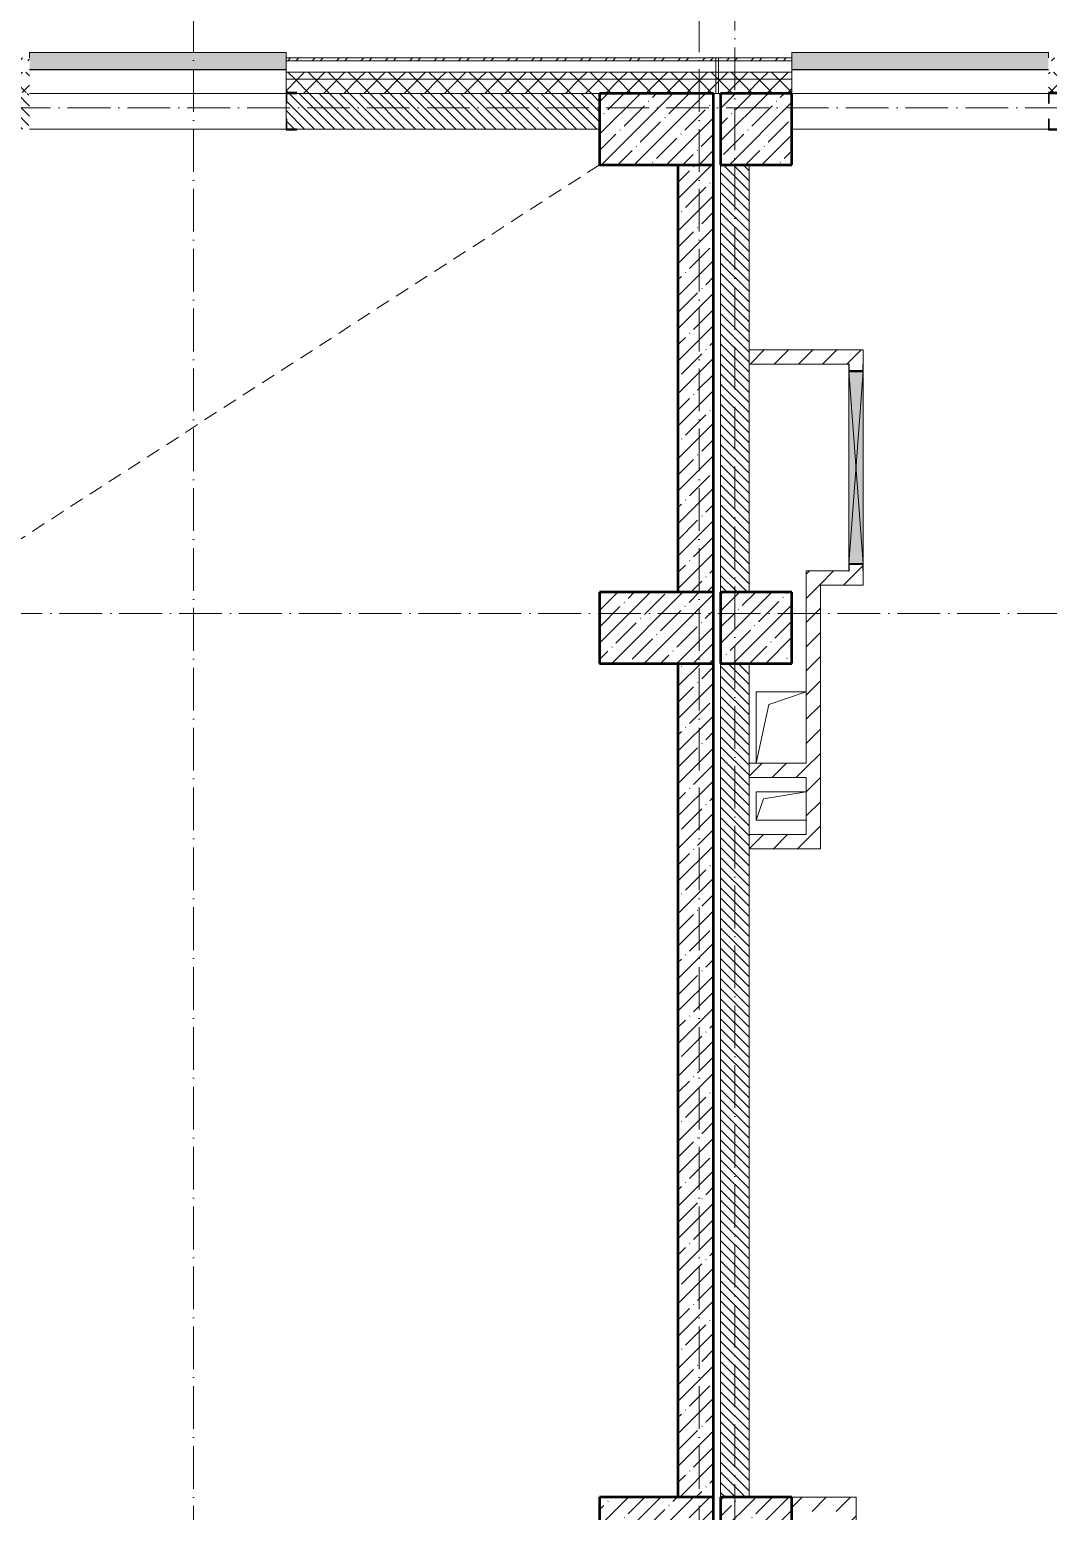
# Model space of a CAD drawing. Header units: millimetres. Extents: x -136833 to 49383, y -8033 to 344618.
# Drawn here: x -61534 to -54384, y 321528 to 331926 of the extents above; entities that cross this region are included whole.
import ezdxf

# ---------------------------------------------------------------- set-up
doc = ezdxf.new("R2010")
doc.units = ezdxf.units.MM
doc.linetypes.add('200_ШТРИХ_ш1п0_6_', pattern=[160, 100, -60])
doc.linetypes.add('50_200_ШТРИХ_1Т_ш5_п1_п1_', pattern=[700, 500, -100, 0, -100])
for name, color, linetype, lineweight in [('A-DETL-____-OTLN-3', 7, '200_ШТРИХ_ш1п0_6_', 9), ('A-DETL-GENF-OTLN', 7, 'Continuous', 9), ('A-FLOR-____-OTLN', 7, 'Continuous', 9), ('A-GENM-____-MCUT', 7, 'Continuous', 25), ('A-GENM-____-OTLN', 7, 'Continuous', 9), ('A-GENM-____-OTLN-1', 7, 'Continuous', 25), ('A-GLAZ-____-OTLN', 7, 'Continuous', 9), ('A-WALL-____-MCUT', 7, 'Continuous', 13), ('A-WALL-____-MCUT-1', 7, 'Continuous', 9), ('A-WALL-____-MCUT-2', 7, 'Continuous', 50), ('A-WALL-____-OTLN', 7, 'Continuous', 9), ('A-WALL-____-PATT-1', 7, 'Continuous', 9), ('A-WALL-FNSH-MCUT-1', 7, 'Continuous', 9), ('S-COLS-____-MCUT', 7, 'Continuous', 50), ('S-COLS-____-OTLN', 7, 'Continuous', 9), ('S-GRID-____-OTLN-1', 7, '50_200_ШТРИХ_1Т_ш5_п1_п1_', 9)]:
    doc.layers.add(name, color=color, linetype=linetype, lineweight=lineweight)
doc.layers.add('A-GLAZ-____-OTLN-1', color=7, linetype='Continuous', lineweight=9, true_color=0xc0c0c0)
pattern_1 = [(45, (-131434.41, 245796.49), (-70.71068, 70.71068), []), (135, (-131434.41, 245796.49), (-70.71068, -70.71068), [])]
pattern_2 = [(45, (-131434.41, 245796.49), (-114.04925, 114.04925), []), (45, (-131320.36, 245796.49), (-114.04925, 114.04925), [201.612, -40.322, 3.353, -36.97])]
pattern_3 = [(45, (-131434.41, 245796.49), (-85.53659, 85.53659), []), (45, (-131377.39, 245796.49), (-85.53659, 85.53659), [])]
pattern_4 = [(135, (-131434.413, 245796.486), (-35.35534, -35.35534), [])]
pattern_5 = [(45, (-131434.41, 245796.49), (-84.85281, 84.85281), [])]

# ---------------------------------------------------------------- blocks, each defined once
blk = doc.blocks.new('BSC_Колонна _Прямоугольная - 500х800-V81-АР1_План отверстий 2 этажа в осях 1-64_Ю-ЯЯ')
at = {"layer": 'S-COLS-____-OTLN'}
h = blk.add_hatch(dxfattribs=at)
h.set_pattern_fill('FP_94', color=256, style=0, pattern_type=2)
h.set_pattern_definition([(315, (-85431.04, 74300), (114.04925, 114.04925), []), (315, (-85431.04, 74185.95), (114.04925, 114.04925), [201.613, -40.323, 3.353, -36.97])])
h.paths.add_polyline_path([(-250, 400), (-250, -400), (250, -400), (250, 400)], flags=0)
at = {"layer": 'S-COLS-____-MCUT'}
for p, q in [((250, 400), (-250, 400)), ((-250, 400), (-250, -400)), ((250, -400), (250, 400)), ((-250, -400), (250, -400))]:
    blk.add_line(p, q, dxfattribs=at)
blk = doc.blocks.new('BSC_Колонна _Прямоугольная - 500х800-V82-АР1_План отверстий 2 этажа в осях 1-64_Ю-ЯЯ')
at = {"layer": 'S-COLS-____-OTLN'}
h = blk.add_hatch(dxfattribs=at)
h.set_pattern_fill('FP_95', color=256, style=0, pattern_type=2)
h.set_pattern_definition([(315, (-81931.04, 74300), (114.04925, 114.04925), []), (315, (-81931.04, 74185.95), (114.04925, 114.04925), [201.613, -40.323, 3.353, -36.97])])
h.paths.add_polyline_path([(-250, 400), (-250, -400), (250, -400), (250, 400)], flags=0)
at = {"layer": 'S-COLS-____-MCUT'}
for p, q in [((250, 400), (-250, 400)), ((-250, 400), (-250, -400)), ((250, -400), (250, 400)), ((-250, -400), (250, -400))]:
    blk.add_line(p, q, dxfattribs=at)
blk = doc.blocks.new('BSC_Колонна _Прямоугольная - 500х800-V83-АР1_План отверстий 2 этажа в осях 1-64_Ю-ЯЯ')
at = {"layer": 'S-COLS-____-OTLN'}
h = blk.add_hatch(dxfattribs=at)
h.set_pattern_fill('FP_96', color=256, style=0, pattern_type=2)
h.set_pattern_definition([(315, (-75581.04, 74300), (114.04925, 114.04925), []), (315, (-75581.04, 74185.95), (114.04925, 114.04925), [201.613, -40.323, 3.353, -36.97])])
h.paths.add_polyline_path([(-250, 400), (-250, -400), (250, -400), (250, 400)], flags=0)
at = {"layer": 'S-COLS-____-MCUT'}
for p, q in [((250, 400), (-250, 400)), ((-250, 400), (-250, -400)), ((250, -400), (250, 400)), ((-250, -400), (250, -400))]:
    blk.add_line(p, q, dxfattribs=at)
blk = doc.blocks.new('BSC_Колонна _Прямоугольная - 500х500-V92-АР1_План отверстий 2 этажа в осях 1-64_Ю-ЯЯ')
at = {"layer": 'S-COLS-____-OTLN'}
h = blk.add_hatch(dxfattribs=at)
h.set_pattern_fill('FP_105', color=256, style=0, pattern_type=2)
h.set_pattern_definition([(45, (-75000, -85431.04), (-114.04925, 114.04925), []), (45, (-74885.95, -85431.04), (-114.04925, 114.04925), [201.613, -40.323, 3.353, -36.97])])
h.paths.add_polyline_path([(-250, -250), (250, -250), (250, 250), (-250, 250)], flags=0)
at = {"layer": 'S-COLS-____-MCUT'}
for p, q in [((250, 250), (-250, 250)), ((-250, 250), (-250, -250)), ((250, -250), (250, 250)), ((-250, -250), (250, -250))]:
    blk.add_line(p, q, dxfattribs=at)
blk = doc.blocks.new('BSC_Колонна _Прямоугольная - 500х500-V93-АР1_План отверстий 2 этажа в осях 1-64_Ю-ЯЯ')
at = {"layer": 'S-COLS-____-OTLN'}
h = blk.add_hatch(dxfattribs=at)
h.set_pattern_fill('FP_106', color=256, style=0, pattern_type=2)
h.set_pattern_definition([(45, (-75000, -75581.04), (-114.04925, 114.04925), []), (45, (-74885.95, -75581.04), (-114.04925, 114.04925), [201.613, -40.323, 3.353, -36.97])])
h.paths.add_polyline_path([(-250, -250), (250, -250), (250, 250), (-250, 250)], flags=0)
at = {"layer": 'S-COLS-____-MCUT'}
for p, q in [((250, 250), (-250, 250)), ((-250, 250), (-250, -250)), ((250, -250), (250, 250)), ((-250, -250), (250, -250))]:
    blk.add_line(p, q, dxfattribs=at)
blk = doc.blocks.new('Фахверк_СКБ_Уголок - 250_2700-27497298-АР1_План отверстий 2 этажа в осях 1-64_Ю-ЯЯ')
at = {"layer": 'A-GENM-____-MCUT'}
for p, q in [((200, 181), (125, 181)), ((125, 181), (125, 106)), ((125, 106), (131, 106)), ((131, 106), (131, 175)), ((131, 175), (200, 175)), ((200, 175), (200, 181)), ((131, -6), (125, -6)), ((125, -6), (125, -81)), ((125, -81), (200, -81)), ((131, -75), (131, -6)), ((200, -75), (131, -75)), ((200, -81), (200, -75))]:
    blk.add_line(p, q, dxfattribs=at)
blk = doc.blocks.new('AR_Отверстие прямоугольное _в плите_ - AR_Отверстие прямоугольное _в плите_-V179-АР1_План отверстий 2 этажа в осях 1-64_Ю-ЯЯ')
at = {"layer": 'A-GENM-____-OTLN'}
for p, q in [((175, 250), (-175, 250)), ((-175, 250), (-175, -250)), ((-87, 163), (175, 250)), ((-175, -250), (-87, 163))]:
    blk.add_line(p, q, dxfattribs=at)
blk = doc.blocks.new('AR_Отверстие прямоугольное _в плите_ - AR_Отверстие прямоугольное _в плите_-30552592-АР1_План отверстий 2 этажа в осях 1-64_Ю-ЯЯ')
at = {"layer": 'A-GENM-____-OTLN'}
for p, q in [((175, 100), (-175, 100)), ((-175, 100), (-175, -100)), ((-175, -100), (-125, 50)), ((-125, 50), (175, 100)), ((-175, -100), (175, -100))]:
    blk.add_line(p, q, dxfattribs=at)
blk = doc.blocks.new('Отлив_СКБ - Отлив витража_120_НВФ-31885689-АР1_План отверстий 2 этажа в осях 1-64_Ю-ЯЯ')
at = {"layer": 'A-GLAZ-____-OTLN-1'}
for points in [[(1800, 2), (1800, 120), (0, 120), (0, 2), (737, 2)], [(1800, 0), (1800, 2), (0, 2), (0, 0), (737, 0)]]:
    blk.add_hatch(color=256, dxfattribs=at).paths.add_polyline_path(points, flags=0)
at = {"layer": 'A-GLAZ-____-OTLN'}
for p, q in [((0, 83), (0, 120)), ((1800, 120), (0, 120)), ((1800, 120), (1800, 83)), ((0, 2), (1800, 2)), ((1800, 0), (0, 0))]:
    blk.add_line(p, q, dxfattribs=at)
blk = doc.blocks.new('Стены 2 - Стены 4-31194547-АР1_План отверстий 2 этажа в осях 1-64_Ю-ЯЯ')
at = {"layer": 'A-WALL-____-MCUT'}
for p, q in [((-1799, 41030), (-1799, 41010)), ((-1549, 41030), (-1799, 41030)), ((-1799, 41010), (-1549, 41010)), ((-1549, 41010), (-1549, 41030))]:
    blk.add_line(p, q, dxfattribs=at)
blk = doc.blocks.new('AR_Отверстие прямоугольное _в стене_ - AR_Отверстие прямоугольное _в стене__ОВ-36825274-АР1_План отверстий 2 этажа в осях 1-64_Ю-ЯЯ')
at = {"layer": 'A-GLAZ-____-OTLN'}
blk.add_hatch(color=256, dxfattribs=at).paths.add_polyline_path([(675, -50), (675, 50), (-675, 50), (-675, -50), (1, -50)], flags=0)
at = {"layer": 'A-DETL-GENF-OTLN'}
for p, q in [((-675, 50), (675, 50)), ((675, 50), (-675, -50)), ((-675, 50), (675, -50)), ((675, 50), (-675, 50)), ((675, -50), (-675, -50)), ((-675, -50), (675, -50))]:
    blk.add_line(p, q, dxfattribs=at)
blk = doc.blocks.new('154_Фахверк_СКБ_Швеллер - Тип_100_3960-28318856-АР1_План отверстий 2 этажа в осях 1-64_Ю-ЯЯ')
at = {"layer": 'A-GENM-____-MCUT'}
for p, q in [((175, 50), (125, 50)), ((125, 50), (125, -50)), ((128, 47), (175, 47)), ((128, -47), (128, 47)), ((175, 47), (175, 50)), ((125, -50), (175, -50)), ((175, -47), (128, -47)), ((175, -50), (175, -47))]:
    blk.add_line(p, q, dxfattribs=at)
blk = doc.blocks.new('3эт')
at = {"layer": 'S-GRID-____-OTLN-1', "color": 251, "ltscale": 0.6, "true_color": 0x636466}
for p, q in [((354820.7, 4029.4), (354820.7, -46882.4)), ((358370.7, 4029.4), (358370.7, -46592.2)), ((358620.7, 3761.2), (358620.7, -46882.4)), ((387845.1, -1282.4), (279101.9, -1282.4)), ((279101.9, -4832.4), (387845.1, -4832.4))]:
    blk.add_line(p, q, dxfattribs=at)

msp = doc.modelspace()

# ---------------------------------------------------------------- hatches: boundary and pattern name
at = {"layer": 'A-WALL-____-PATT-1'}
h = msp.add_hatch(dxfattribs=at)
h.set_pattern_fill('FP_3', color=256, style=0, pattern_type=2)
h.set_pattern_definition(pattern_3)
h.paths.add_polyline_path([(-56719.4, 331707.5), (-56719.4, 331727.5), (-59734.4, 331727.5), (-59734.4, 331707.5), (-57214.6, 331707.5)], flags=0)
h.paths.add_polyline_path([(-61534.4, 331707.5), (-61534.4, 331727.5), (-62734.4, 331727.5), (-62734.4, 331707.5)], flags=0)
h.paths.add_polyline_path([(-64534.4, 331707.5), (-64534.4, 331727.5), (-65734.4, 331727.5), (-65734.4, 331707.5)], flags=0)
h.paths.add_polyline_path([(-67534.4, 331707.5), (-67534.4, 331727.5), (-68784.4, 331727.5), (-68784.4, 331707.5), (-67819.6, 331707.5)], flags=0)
h.paths.add_polyline_path([(-70584.4, 331707.5), (-70584.4, 331727.5), (-71784.4, 331727.5), (-71784.4, 331707.5), (-71354.6, 331707.5)], flags=0)
h.paths.add_polyline_path([(-74005.8, 331707.5), (-73584.4, 331707.5), (-73584.4, 331727.5), (-74784.4, 331727.5), (-74784.4, 331707.5)], flags=0)
h.paths.add_polyline_path([(-79584.4, 331707.5), (-79584.4, 331727.5), (-81249.4, 331727.5), (-81249.4, 331707.5), (-80192.1, 331707.5)], flags=0)
h.paths.add_polyline_path([(-76584.4, 331707.5), (-76584.4, 331727.5), (-77784.4, 331727.5), (-77784.4, 331707.5)], flags=0)
h = msp.add_hatch(dxfattribs=at)
h.set_pattern_fill('FP_3', color=256, style=0, pattern_type=2)
h.set_pattern_definition(pattern_3)
h.paths.add_polyline_path([(-44842.1, 331707.5), (-44484.4, 331707.5), (-44484.4, 331727.5), (-45609.4, 331727.5), (-45609.4, 331707.5)], flags=0)
h.paths.add_polyline_path([(-42424.4, 331707.5), (-42424.4, 331727.5), (-42684.4, 331727.5), (-42684.4, 331707.5)], flags=0)
h.paths.add_polyline_path([(-47409.4, 331707.5), (-47409.4, 331727.5), (-48534.4, 331727.5), (-48534.4, 331707.5), (-47493.3, 331707.5)], flags=0)
h.paths.add_polyline_path([(-53184.4, 331707.5), (-53184.4, 331727.5), (-54384.4, 331727.5), (-54384.4, 331707.5), (-53679.6, 331707.5)], flags=0)
h.paths.add_polyline_path([(-56699.4, 331707.5), (-56184.4, 331707.5), (-56184.4, 331727.5), (-56699.4, 331727.5)], flags=0)
h = msp.add_hatch(dxfattribs=at)
h.set_pattern_fill('FP_1', color=256, style=0, pattern_type=2)
h.set_pattern_definition(pattern_1)
h.paths.add_polyline_path([(-30084.4, 331577.5), (-30034.4, 331577.5), (-30034.4, 331627.5), (-36934.4, 331627.5), (-36934.4, 331577.5), (-32469.6, 331577.5)], flags=0)
h.paths.add_polyline_path([(-42190.8, 331577.5), (-41484.4, 331577.5), (-41484.4, 331627.5), (-42684.4, 331627.5), (-42684.4, 331577.5)], flags=0)
h.paths.add_polyline_path([(-39684.4, 331577.5), (-37934.4, 331577.5), (-37934.4, 331627.5), (-39684.4, 331627.5)], flags=0)
h.paths.add_polyline_path([(-44484.4, 331577.5), (-44484.4, 331627.5), (-45609.4, 331627.5), (-45609.4, 331577.5), (-44842.1, 331577.5)], flags=0)
h.paths.add_polyline_path([(-47409.4, 331577.5), (-47409.4, 331627.5), (-48534.4, 331627.5), (-48534.4, 331577.5), (-47493.3, 331577.5)], flags=0)
h.paths.add_polyline_path([(-54384.4, 331577.5), (-53184.4, 331577.5), (-53184.4, 331627.5), (-54384.4, 331627.5)], flags=0)
h.paths.add_polyline_path([(-56184.4, 331577.5), (-56184.4, 331627.5), (-59734.4, 331627.5), (-59734.4, 331577.5), (-57214.6, 331577.5)], flags=0)
h.paths.add_polyline_path([(-61534.4, 331577.5), (-61534.4, 331627.5), (-62734.4, 331627.5), (-62734.4, 331577.5)], flags=0)
h.paths.add_polyline_path([(-64534.4, 331577.5), (-64534.4, 331627.5), (-65734.4, 331627.5), (-65734.4, 331577.5)], flags=0)
h.paths.add_polyline_path([(-67534.4, 331577.5), (-67534.4, 331627.5), (-68784.4, 331627.5), (-68784.4, 331577.5), (-67819.6, 331577.5)], flags=0)
h.paths.add_polyline_path([(-71354.6, 331577.5), (-70584.4, 331577.5), (-70584.4, 331627.5), (-71784.4, 331627.5), (-71784.4, 331577.5)], flags=0)
h.paths.add_polyline_path([(-73584.4, 331577.5), (-73584.4, 331627.5), (-74784.4, 331627.5), (-74784.4, 331577.5), (-74005.8, 331577.5)], flags=0)
h.paths.add_polyline_path([(-76584.4, 331577.5), (-76584.4, 331627.5), (-77784.4, 331627.5), (-77784.4, 331577.5)], flags=0)
h.paths.add_polyline_path([(-80192.1, 331577.5), (-79584.4, 331577.5), (-79584.4, 331627.5), (-81234.4, 331627.5), (-81234.4, 331577.5), (-81075.8, 331577.5)], flags=0)
h = msp.add_hatch(dxfattribs=at)
h.set_pattern_fill('FP_1', color=256, style=0, pattern_type=2)
h.set_pattern_definition(pattern_1)
h.paths.add_polyline_path([(-30184.4, 331477.5), (-30084.4, 331477.5), (-30084.4, 331577.5), (-36934.4, 331577.5), (-36934.4, 331477.5), (-32469.6, 331477.5)], flags=0)
h.paths.add_polyline_path([(-38434.4, 331477.5), (-37934.4, 331477.5), (-37934.4, 331577.5), (-39684.4, 331577.5), (-39684.4, 331483.5), (-39609.4, 331483.5), (-39609.4, 331477.5), (-39539.6, 331477.5)], flags=0)
h.paths.add_polyline_path([(-42190.8, 331477.5), (-41559.4, 331477.5), (-41559.4, 331483.5), (-41484.4, 331483.5), (-41484.4, 331577.5), (-42684.4, 331577.5), (-42684.4, 331477.5)], flags=0)
h.paths.add_polyline_path([(-44842.1, 331477.5), (-44559.4, 331477.5), (-44559.4, 331483.5), (-44484.4, 331483.5), (-44484.4, 331577.5), (-45609.4, 331577.5), (-45609.4, 331483.5), (-45534.4, 331483.5), (-45534.4, 331477.5)], flags=0)
h.paths.add_polyline_path([(-47493.3, 331477.5), (-47484.4, 331477.5), (-47484.4, 331483.5), (-47409.4, 331483.5), (-47409.4, 331577.5), (-48534.4, 331577.5), (-48534.4, 331477.5), (-48034.4, 331477.5)], flags=0)
h.paths.add_polyline_path([(-53934.4, 331477.5), (-53259.4, 331477.5), (-53259.4, 331483.5), (-53184.4, 331483.5), (-53184.4, 331577.5), (-54384.4, 331577.5), (-54384.4, 331483.5), (-54309.4, 331483.5), (-54309.4, 331477.5)], flags=0)
h.paths.add_polyline_path([(-56184.4, 331477.5), (-56184.4, 331577.5), (-59734.4, 331577.5), (-59734.4, 331483.5), (-59659.4, 331483.5), (-59659.4, 331477.5), (-56684.4, 331477.5)], flags=0)
h.paths.add_polyline_path([(-62734.4, 331477.5), (-61609.4, 331477.5), (-61609.4, 331483.5), (-61534.4, 331483.5), (-61534.4, 331577.5), (-62734.4, 331577.5)], flags=0)
h.paths.add_polyline_path([(-65659.4, 331477.5), (-64609.4, 331477.5), (-64609.4, 331483.5), (-64534.4, 331483.5), (-64534.4, 331577.5), (-65734.4, 331577.5), (-65734.4, 331483.5), (-65659.4, 331483.5)], flags=0)
h.paths.add_polyline_path([(-67609.4, 331477.5), (-67609.4, 331483.5), (-67534.4, 331483.5), (-67534.4, 331577.5), (-68784.4, 331577.5), (-68784.4, 331483.5), (-68709.4, 331483.5), (-68709.4, 331477.5), (-67819.6, 331477.5)], flags=0)
h.paths.add_polyline_path([(-70659.4, 331477.5), (-70659.4, 331483.5), (-70584.4, 331483.5), (-70584.4, 331577.5), (-71784.4, 331577.5), (-71784.4, 331483.5), (-71709.4, 331483.5), (-71709.4, 331477.5), (-71354.6, 331477.5)], flags=0)
h.paths.add_polyline_path([(-73659.4, 331477.5), (-73659.4, 331483.5), (-73584.4, 331483.5), (-73584.4, 331577.5), (-74784.4, 331577.5), (-74784.4, 331483.5), (-74709.4, 331483.5), (-74709.4, 331477.5), (-74005.8, 331477.5)], flags=0)
h.paths.add_polyline_path([(-77709.4, 331477.5), (-76659.4, 331477.5), (-76659.4, 331483.5), (-76584.4, 331483.5), (-76584.4, 331577.5), (-77784.4, 331577.5), (-77784.4, 331483.5), (-77709.4, 331483.5)], flags=0)
h.paths.add_polyline_path([(-79659.4, 331477.5), (-79659.4, 331483.5), (-79584.4, 331483.5), (-79584.4, 331577.5), (-81234.4, 331577.5), (-81234.4, 331477.5), (-80192.1, 331477.5)], flags=0)
h = msp.add_hatch(dxfattribs=at)
h.set_pattern_fill('FP_6', color=256, style=0, pattern_type=2)
h.set_pattern_definition(pattern_4)
h.paths.add_polyline_path([(-57534.4, 331227.5), (-57534.4, 331477.5), (-59728.4, 331477.5), (-59728.4, 331408.5), (-59734.4, 331408.5), (-59734.4, 331296.5), (-59728.4, 331296.5), (-59728.4, 331227.5), (-59659.4, 331227.5)], flags=0)
h.paths.add_polyline_path([(-61609.4, 331227.5), (-61540.4, 331227.5), (-61540.4, 331296.5), (-61534.4, 331296.5), (-61534.4, 331408.5), (-61540.4, 331408.5), (-61540.4, 331477.5), (-62234.4, 331477.5), (-62234.4, 331227.5)], flags=0)
h = msp.add_hatch(dxfattribs=at)
h.set_pattern_fill('FP_13', color=256, style=0, pattern_type=2)
h.set_pattern_definition(pattern_2)
h.paths.add_polyline_path([(-56734.4, 327977.5), (-56734.4, 330977.5), (-56984.4, 330977.5), (-56984.4, 327977.5)], flags=0)
h = msp.add_hatch(dxfattribs=at)
h.set_pattern_fill('FP_6', color=256, style=0, pattern_type=2)
h.set_pattern_definition(pattern_4)
h.paths.add_polyline_path([(-56484.4, 327977.5), (-56484.4, 330977.5), (-56684.4, 330977.5), (-56684.4, 327977.5)], flags=0)
h = msp.add_hatch(dxfattribs=at)
h.set_pattern_fill('FP_4', color=256, style=0, pattern_type=2)
h.set_pattern_definition(pattern_5)
h.paths.add_polyline_path([(-55784.4, 329577.5), (-55784.4, 329677.5), (-56484.4, 329677.5), (-56484.4, 329577.5)], flags=0)
h = msp.add_hatch(dxfattribs=at)
h.set_pattern_fill('FP_4', color=256, style=0, pattern_type=2)
h.set_pattern_definition(pattern_5)
h.paths.add_polyline_path([(-55687.4, 328027.5), (-55684.4, 328027.5), (-55684.4, 328127.5), (-55687.4, 328127.5), (-55687.4, 328174.5), (-55781.4, 328174), (-55781.4, 328127.5), (-55784.4, 328127.5), (-55784.4, 328027.5), (-55781.4, 328027.5)], flags=0)
h.paths.add_polyline_path([(-55693.9, 329530.5), (-55687.4, 329530.5), (-55687.4, 329577.5), (-55684.4, 329577.5), (-55684.4, 329677.5), (-55784.4, 329677.5), (-55784.4, 329577.5), (-55781.4, 329577.5), (-55781.4, 329530.5)], flags=0)
h = msp.add_hatch(dxfattribs=at)
h.set_pattern_fill('FP_4', color=256, style=0, pattern_type=2)
h.set_pattern_definition(pattern_5)
h.paths.add_polyline_path([(-55984.4, 326277.5), (-55984.4, 328127.5), (-56084.4, 328127.5), (-56084.4, 326277.5)], flags=0)
h = msp.add_hatch(dxfattribs=at)
h.set_pattern_fill('FP_4', color=256, style=0, pattern_type=2)
h.set_pattern_definition(pattern_5)
h.paths.add_polyline_path([(-55784.4, 328027.5), (-55784.4, 328127.5), (-55984.4, 328127.5), (-55984.4, 328027.5)], flags=0)
h = msp.add_hatch(dxfattribs=at)
h.set_pattern_fill('FP_13', color=256, style=0, pattern_type=2)
h.set_pattern_definition(pattern_2)
h.paths.add_polyline_path([(-56984.4, 321627.5), (-56734.4, 321627.5), (-56734.4, 327477.5), (-56984.4, 327477.5), (-56984.4, 322394)], flags=0)
h = msp.add_hatch(dxfattribs=at)
h.set_pattern_fill('FP_6', color=256, style=0, pattern_type=2)
h.set_pattern_definition(pattern_4)
h.paths.add_polyline_path([(-56684.4, 321627.5), (-56484.4, 321627.5), (-56484.4, 327477.5), (-56684.4, 327477.5), (-56684.4, 322394)], flags=0)
h = msp.add_hatch(dxfattribs=at)
h.set_pattern_fill('FP_4', color=256, style=0, pattern_type=2)
h.set_pattern_definition(pattern_5)
h.paths.add_polyline_path([(-56084.4, 326677.5), (-56084.4, 326777.5), (-56484.4, 326777.5), (-56484.4, 326677.5)], flags=0)
h = msp.add_hatch(dxfattribs=at)
h.set_pattern_fill('FP_4', color=256, style=0, pattern_type=2)
h.set_pattern_definition(pattern_5)
h.paths.add_polyline_path([(-56484.4, 326177.5), (-55984.4, 326177.5), (-55984.4, 326277.5), (-56484.4, 326277.5)], flags=0)
h = msp.add_hatch(dxfattribs=at)
h.set_pattern_fill('FP_4', color=256, style=0, pattern_type=2)
h.set_pattern_definition(pattern_5)
h.paths.add_polyline_path([(-55834.4, 321527.5), (-55834.4, 321627.5), (-56184.4, 321627.5), (-56184.4, 321527.5)], flags=0)
h = msp.add_hatch(dxfattribs=at)
h.set_pattern_fill('FP_4', color=256, style=0, pattern_type=2)
h.set_pattern_definition(pattern_5)
h.paths.add_polyline_path([(-55834.4, 319727.5), (-55734.4, 319727.5), (-55734.4, 321627.5), (-55834.4, 321627.5), (-55834.4, 319827.5)], flags=0)
at = {"layer": 'S-COLS-____-OTLN'}
h = msp.add_hatch(dxfattribs=at)
h.set_pattern_fill('FP_13', color=256, style=0, pattern_type=2)
h.set_pattern_definition(pattern_2)
h.paths.add_polyline_path([(-56184.4, 327477.5), (-56184.4, 327977.5), (-56684.4, 327977.5), (-56684.4, 327477.5)], flags=0)

# ---------------------------------------------------------------- linework, layer by layer
at = {"layer": 'A-DETL-____-OTLN-3'}
msp.add_line((-57534.4, 330977.5), (-80434.4, 316177.5), dxfattribs=at)
at = {"layer": 'A-FLOR-____-OTLN'}
for p, q in [((-56434.4, 327277.5), (-56084.4, 327277.5)), ((-56434.4, 326777.5), (-56434.4, 327277.5)), ((-56434.4, 326577.5), (-56084.4, 326577.5)), ((-56434.4, 326377.5), (-56434.4, 326577.5)), ((-56084.4, 326377.5), (-56434.4, 326377.5))]:
    msp.add_line(p, q, dxfattribs=at)
at = {"layer": 'A-WALL-____-MCUT'}
for p, q in [((-59734.4, 331707.5), (-59734.4, 331483.5)), ((-56184.4, 331707.5), (-59734.4, 331707.5)), ((-59734.4, 331707.5), (-56719.4, 331707.5)), ((-56699.4, 331707.5), (-56184.4, 331707.5)), ((-56184.4, 331477.5), (-56184.4, 331707.5)), ((-59734.4, 331408.5), (-59734.4, 331296.5)), ((-59659.4, 331477.5), (-57534.4, 331477.5)), ((-57534.4, 331477.5), (-59659.4, 331477.5)), ((-56734.4, 331477.5), (-56684.4, 331477.5)), ((-59659.4, 331227.5), (-57534.4, 331227.5)), ((-56684.4, 330977.5), (-56684.4, 327977.5)), ((-56484.4, 327977.5), (-56484.4, 330977.5)), ((-56684.4, 327977.5), (-56484.4, 327977.5)), ((-56684.4, 327477.5), (-56684.4, 321627.5)), ((-56484.4, 327477.5), (-56684.4, 327477.5)), ((-56484.4, 321627.5), (-56484.4, 327477.5))]:
    msp.add_line(p, q, dxfattribs=at)
at = {"layer": 'A-WALL-____-MCUT-1'}
for p, q in [((-56184.4, 331627.5), (-59734.4, 331627.5)), ((-56184.4, 331577.5), (-59734.4, 331577.5))]:
    msp.add_line(p, q, dxfattribs=at)
at = {"layer": 'A-WALL-____-MCUT-2'}
for p, q in [((-56984.4, 330977.5), (-56984.4, 327977.5)), ((-56734.4, 327977.5), (-56734.4, 330977.5)), ((-56984.4, 327477.5), (-56984.4, 321627.5)), ((-56734.4, 321627.5), (-56734.4, 327477.5))]:
    msp.add_line(p, q, dxfattribs=at)
at = {"layer": 'A-WALL-____-OTLN'}
for p, q in [((-59734.4, 331477.5), (-61534.4, 331477.5)), ((-61534.4, 331477.5), (-59734.4, 331477.5)), ((-54384.4, 331477.5), (-56184.4, 331477.5)), ((-56184.4, 331477.5), (-54384.4, 331477.5)), ((-59734.4, 331227.5), (-61534.4, 331227.5)), ((-54384.4, 331227.5), (-56184.4, 331227.5))]:
    msp.add_line(p, q, dxfattribs=at)
at = {"layer": 'A-WALL-FNSH-MCUT-1'}
for p, q in [((-56719.4, 331727.5), (-59734.4, 331727.5)), ((-59734.4, 331727.5), (-59734.4, 331707.5)), ((-56719.4, 331707.5), (-56719.4, 331727.5)), ((-56184.4, 331727.5), (-56699.4, 331727.5)), ((-56699.4, 331727.5), (-56699.4, 331707.5)), ((-56184.4, 331707.5), (-56184.4, 331727.5)), ((-55684.4, 329677.5), (-56484.4, 329677.5)), ((-55684.4, 329577.5), (-55684.4, 329677.5)), ((-56484.4, 329577.5), (-55784.4, 329577.5)), ((-56084.4, 328127.5), (-56084.4, 326777.5)), ((-55784.4, 328127.5), (-56084.4, 328127.5)), ((-55684.4, 328027.5), (-55684.4, 328127.5)), ((-55984.4, 326177.5), (-55984.4, 328027.5)), ((-55984.4, 328027.5), (-55684.4, 328027.5)), ((-56084.4, 326777.5), (-56484.4, 326777.5)), ((-56484.4, 326677.5), (-56084.4, 326677.5)), ((-56084.4, 326677.5), (-56084.4, 326277.5)), ((-56084.4, 326277.5), (-56484.4, 326277.5)), ((-56484.4, 326177.5), (-55984.4, 326177.5)), ((-55734.4, 321627.5), (-56184.4, 321627.5)), ((-55734.4, 319727.5), (-55734.4, 321627.5))]:
    msp.add_line(p, q, dxfattribs=at)
at = {"layer": 'S-COLS-____-MCUT'}
for p, q in [((-56184.4, 327977.5), (-56684.4, 327977.5)), ((-56684.4, 327977.5), (-56684.4, 327477.5)), ((-56184.4, 327477.5), (-56184.4, 327977.5)), ((-56684.4, 327477.5), (-56184.4, 327477.5))]:
    msp.add_line(p, q, dxfattribs=at)

# ---------------------------------------------------------------- block references
msp.add_blockref('3эт', (-415205.1, 332659.9))
at = {"layer": 'A-GENM-____-OTLN'}
for name, p in [('AR_Отверстие прямоугольное _в плите_ - AR_Отверстие прямоугольное _в плите_-V179-АР1_План отверстий 2 этажа в осях 1-64_Ю-ЯЯ', (-56259.4, 327027.5)), ('AR_Отверстие прямоугольное _в плите_ - AR_Отверстие прямоугольное _в плите_-30552592-АР1_План отверстий 2 этажа в осях 1-64_Ю-ЯЯ', (-56259.4, 326477.5))]:
    msp.add_blockref(name, p, dxfattribs=at)
at = {"layer": 'A-GENM-____-OTLN-1'}
for p in [(-59859.4, 331302.5), (-54509.4, 331302.5)]:
    msp.add_blockref('Фахверк_СКБ_Уголок - 250_2700-27497298-АР1_План отверстий 2 этажа в осях 1-64_Ю-ЯЯ', p, dxfattribs=at)
for p, rotation in [((-55734.4, 329402.5), 90), ((-55734.4, 328302.5), 270)]:
    msp.add_blockref('154_Фахверк_СКБ_Швеллер - Тип_100_3960-28318856-АР1_План отверстий 2 этажа в осях 1-64_Ю-ЯЯ', p, dxfattribs=dict(at, rotation=rotation))
at = {"layer": 'A-GLAZ-____-OTLN'}
for p in [(-61534.4, 331644.5), (-56184.4, 331644.5)]:
    msp.add_blockref('Отлив_СКБ - Отлив витража_120_НВФ-31885689-АР1_План отверстий 2 этажа в осях 1-64_Ю-ЯЯ', p, dxfattribs=at)
at = {"layer": 'A-GLAZ-____-OTLN', "rotation": 270}
msp.add_blockref('AR_Отверстие прямоугольное _в стене_ - AR_Отверстие прямоугольное _в стене__ОВ-36825274-АР1_План отверстий 2 этажа в осях 1-64_Ю-ЯЯ', (-55734.4, 328852.5), dxfattribs=at)
at = {"layer": 'A-WALL-____-OTLN', "rotation": 89.9999999999999}
msp.add_blockref('Стены 2 - Стены 4-31194547-АР1_План отверстий 2 этажа в осях 1-64_Ю-ЯЯ', (-15689.2, 333276), dxfattribs=at)
at = {"layer": 'S-COLS-____-OTLN', "rotation": 89.9999999999999}
for name, p in [('BSC_Колонна _Прямоугольная - 500х800-V81-АР1_План отверстий 2 этажа в осях 1-64_Ю-ЯЯ', (-57134.4, 331227.5)), ('BSC_Колонна _Прямоугольная - 500х800-V82-АР1_План отверстий 2 этажа в осях 1-64_Ю-ЯЯ', (-57134.4, 327727.5)), ('BSC_Колонна _Прямоугольная - 500х800-V83-АР1_План отверстий 2 этажа в осях 1-64_Ю-ЯЯ', (-57134.4, 321377.5))]:
    msp.add_blockref(name, p, dxfattribs=at)
at = {"layer": 'S-COLS-____-OTLN'}
for name, p in [('BSC_Колонна _Прямоугольная - 500х500-V92-АР1_План отверстий 2 этажа в осях 1-64_Ю-ЯЯ', (-56434.4, 331227.5)), ('BSC_Колонна _Прямоугольная - 500х500-V93-АР1_План отверстий 2 этажа в осях 1-64_Ю-ЯЯ', (-56434.4, 321377.5))]:
    msp.add_blockref(name, p, dxfattribs=at)

doc.saveas('drawing.dxf')
